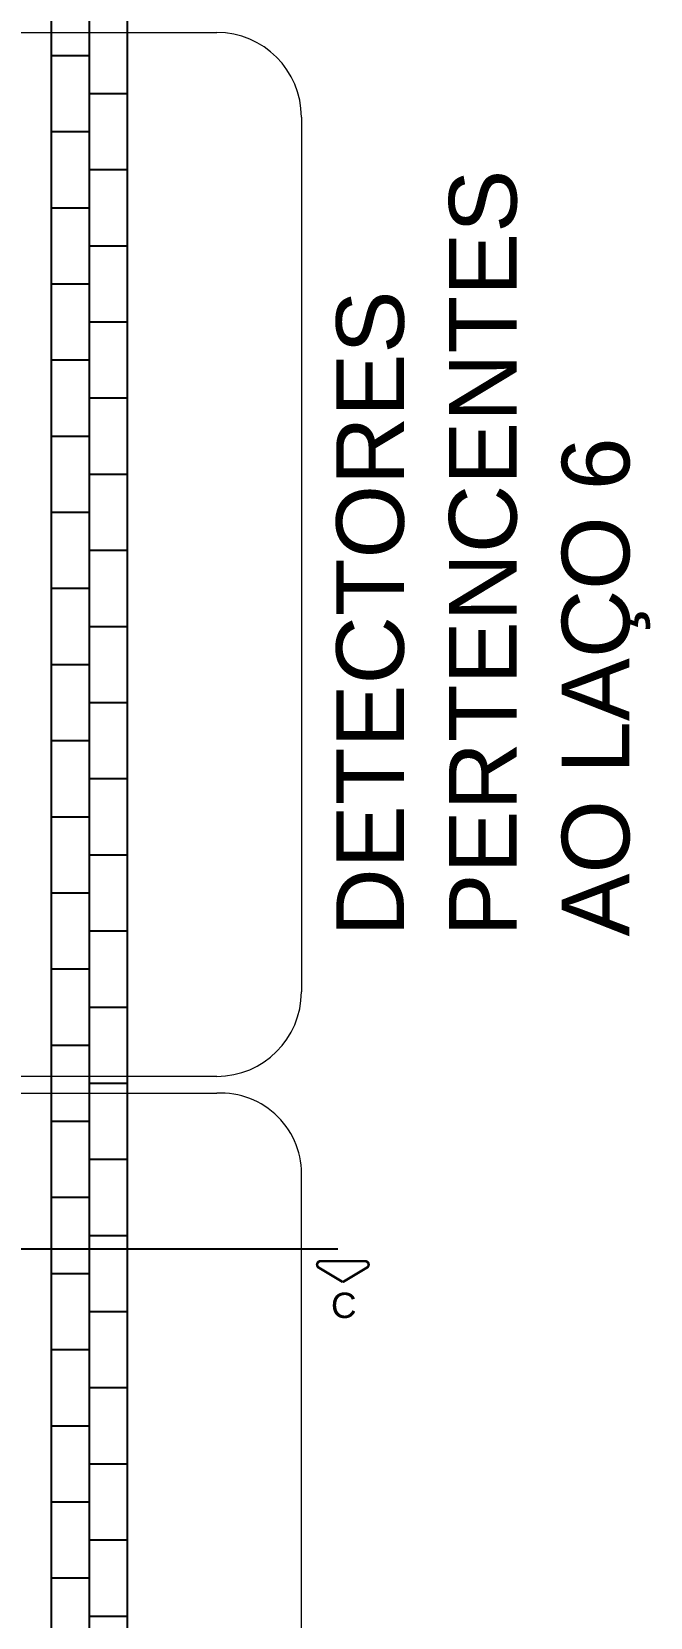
# Model space of a CAD drawing. Header units: metres. Extents: x -331 to 2982, y 362 to 2539.
# Drawn here: x 895.46 to 902.78, y 923.14 to 941.89 of the extents above; entities that cross this region are included whole.
import ezdxf
from ezdxf.enums import TextEntityAlignment as Align

# ---------------------------------------------------------------- set-up
doc = ezdxf.new("R2010")
doc.units = ezdxf.units.M
doc.layers.add('Div', color=251, linetype='Continuous')
doc.layers.add('Pis', color=251, linetype='Continuous')
doc.styles.add('ARIAL', font='arial.ttf')
doc.styles.get("Standard").update_dxf_attribs({"font": 'arial.ttf', "height": 0.3})

msp = doc.modelspace()

# ---------------------------------------------------------------- linework, layer by layer
at = {"layer": 'Div', "color": 230, "linetype": 'Continuous', "lineweight": 0}
for p, q in [((877.206, 941.877), (897.649, 941.877)), ((898.649, 940.877), (898.649, 930.536)), ((897.649, 929.536), (877.206, 929.536)), ((897.649, 929.335), (877.206, 929.336)), ((898.657, 907.445), (898.649, 928.336))]:
    msp.add_line(p, q, dxfattribs=at)
for centre, radius, start, end in [((897.649, 940.877), 1, 0, 90), ((897.649, 930.536), 1, 270, 0), ((897.698, 928.385), 0.952, 357.0912, 92.97)]:
    msp.add_arc(centre, radius, start, end, dxfattribs=at)
at = {"layer": 'Pis'}
for p, q in [((895.689, 949.336), (895.689, 905.636)), ((896.139, 949.336), (896.139, 905.186)), ((896.589, 949.336), (896.589, 905.186)), ((895.689, 941.606), (896.139, 941.606)), ((895.689, 941.156), (895.689, 941.156)), ((896.139, 941.156), (896.589, 941.156)), ((895.689, 940.706), (896.139, 940.706)), ((895.689, 940.256), (895.689, 940.256)), ((896.139, 940.256), (896.589, 940.256)), ((895.689, 939.806), (896.139, 939.806)), ((895.689, 939.356), (895.689, 939.356)), ((896.139, 939.356), (896.589, 939.356)), ((895.689, 938.906), (896.139, 938.906)), ((895.689, 938.456), (895.689, 938.456)), ((896.139, 938.456), (896.589, 938.456)), ((895.689, 938.006), (896.139, 938.006)), ((895.689, 937.556), (895.689, 937.556)), ((896.139, 937.556), (896.589, 937.556)), ((895.689, 937.106), (896.139, 937.106)), ((895.689, 936.656), (895.689, 936.656)), ((896.139, 936.656), (896.589, 936.656)), ((895.689, 936.206), (896.139, 936.206)), ((895.689, 935.756), (895.689, 935.756)), ((896.139, 935.756), (896.589, 935.756)), ((895.689, 935.306), (896.139, 935.306)), ((895.689, 934.856), (895.689, 934.856)), ((896.139, 934.856), (896.589, 934.856)), ((895.689, 934.406), (896.139, 934.406)), ((895.689, 933.956), (895.689, 933.956)), ((896.139, 933.956), (896.589, 933.956)), ((895.689, 933.506), (896.139, 933.506)), ((895.689, 933.056), (895.689, 933.056)), ((896.139, 933.056), (896.589, 933.056)), ((895.689, 932.606), (896.139, 932.606)), ((895.689, 932.156), (895.689, 932.156)), ((896.139, 932.156), (896.589, 932.156)), ((895.689, 931.706), (896.139, 931.706)), ((895.689, 931.256), (895.689, 931.256)), ((896.139, 931.256), (896.589, 931.256)), ((895.689, 930.806), (896.139, 930.806)), ((895.689, 930.356), (895.689, 930.356)), ((896.139, 930.356), (896.589, 930.356)), ((895.689, 929.906), (896.139, 929.906)), ((895.689, 929.456), (895.689, 929.456)), ((896.139, 929.456), (896.589, 929.456)), ((895.689, 929.006), (896.139, 929.006)), ((895.689, 928.556), (895.689, 928.556)), ((896.139, 928.556), (896.589, 928.556)), ((895.689, 928.106), (896.139, 928.106)), ((895.689, 927.656), (895.689, 927.656)), ((896.139, 927.656), (896.589, 927.656)), ((895.248, 927.498), (899.081, 927.498)), ((895.689, 927.206), (896.139, 927.206)), ((895.689, 926.756), (895.689, 926.756)), ((896.139, 926.756), (896.589, 926.756)), ((895.689, 926.306), (896.139, 926.306)), ((895.689, 925.856), (895.689, 925.856)), ((896.139, 925.856), (896.589, 925.856)), ((895.689, 925.406), (896.139, 925.406)), ((895.689, 924.956), (895.689, 924.956)), ((896.139, 924.956), (896.589, 924.956)), ((895.689, 924.506), (896.139, 924.506)), ((895.689, 924.056), (895.689, 924.056)), ((896.139, 924.056), (896.589, 924.056)), ((895.689, 923.606), (896.139, 923.606)), ((895.689, 923.156), (895.689, 923.156)), ((896.139, 923.156), (896.589, 923.156))]:
    msp.add_line(p, q, dxfattribs=at)
at = {"layer": 'Pis', "const_width": 0.03}
msp.add_lwpolyline([(899.139, 927.104), (898.854, 927.275, -0.760667), (898.876, 927.351), (899.403, 927.351, -0.760667), (899.424, 927.275), (899.139, 927.104)], format="xyb", dxfattribs=at)

# ---------------------------------------------------------------- texts
at = {"layer": 'Div', "color": 230, "linetype": 'Continuous', "lineweight": 0, "insert": (899.061, 931.189), "char_height": 0.8, "attachment_point": 1, "rotation": 90}
msp.add_mtext_dynamic_manual_height_columns('DETECTORES\\PPERTENCENTES \\PAO LAÇO 6', width=27.20388, gutter_width=2.5, heights=[0], dxfattribs=at)
at = {"layer": 'Pis', "style": 'ARIAL'}
msp.add_attdef('C', text='A', height=0.3, dxfattribs=at).set_placement((899.15, 926.829), align=Align.MIDDLE_CENTER)

doc.saveas('drawing.dxf')
